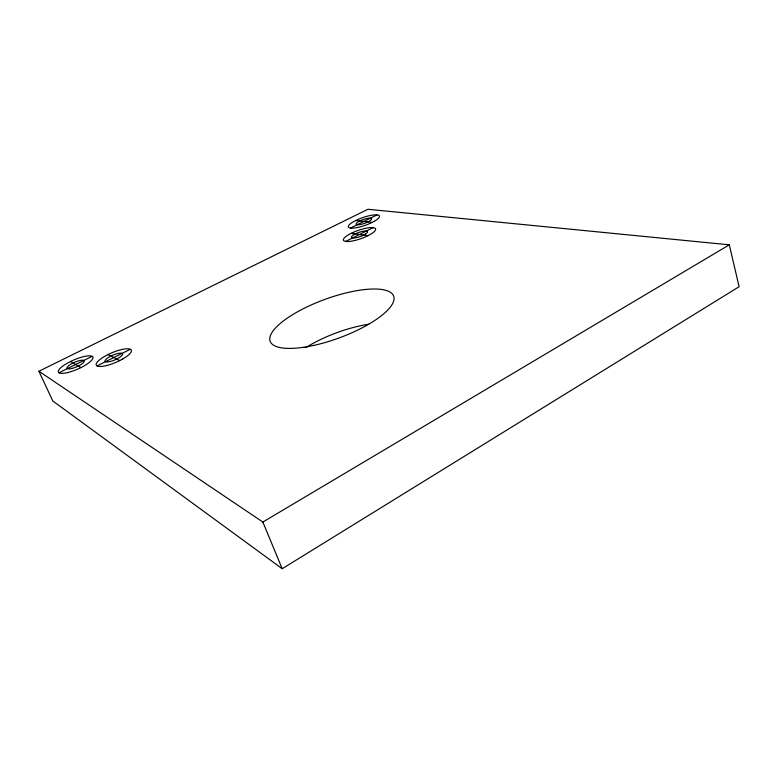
<?xml version="1.0" encoding="UTF-8"?>
<svg xmlns="http://www.w3.org/2000/svg" width="778" height="778" viewBox="0 0 778 778"><rect width="100%" height="100%" fill="white"/><g stroke="black" fill="none" stroke-linecap="round" stroke-linejoin="round"><path stroke-width="1.17" d="M282.21 568.728L739.1 286.712L729.307 244.827L367.945 209.272L38.9 371.242L52.778 400.952L282.21 568.728L262.857 522.048L38.9 371.242M262.857 522.048L729.307 244.827M97.075 365.913L130.334 349.254M345.617 241.433L373.158 227.643M58.953 372.798L92.125 356.334M350.606 228.032L376.951 214.952M355.818 220.514L372.156 222.43M351.17 233.361L367.975 235.676M108.103 354.574L119.695 360.584M70.526 361.507L80.893 367.615M305.832 347.62A65.031 22.29 -20.1 0 1 368.782 324.212M365.359 234.168L363.715 235.092A8.529 2.178 -19.4 0 1 353.883 238L352.56 237.961A8.529 2.178 -19.4 0 1 353.64 234.83L355.274 233.925A8.529 2.178 -19.4 0 1 365.008 231.037L366.341 231.066A8.529 2.178 -19.4 0 1 365.359 234.168M122.778 358.94L118.48 361.196A19.071 5.183 -23.1 0 1 98.398 366.38L96.676 365.679A19.071 5.183 -23.1 0 1 105.059 356.159L109.27 353.971A19.071 5.183 -23.1 0 1 128.953 348.836L130.772 349.458A19.071 5.183 -23.1 0 1 122.778 358.94M374.101 221.399L370.649 223.15A16.484 4.055 -19.3 0 1 351.88 228.168L349.701 227.925A16.484 4.055 -19.3 0 1 353.834 221.506L357.228 219.795A16.484 4.055 -19.3 0 1 375.648 214.835L377.894 215.029A16.484 4.055 -19.3 0 1 374.101 221.399M368.616 235.374L364.804 237.173A17.067 4.357 -19.4 0 1 345.986 241.491L344.148 241.005A17.067 4.357 -19.4 0 1 350.547 233.653L354.282 231.912A17.067 4.357 -19.4 0 1 372.788 227.594L374.714 228.032A17.067 4.357 -19.4 0 1 368.616 235.374M116.739 359.047L114.463 360.088A9.54 2.597 -23.1 0 1 105.448 361.721L104.991 361.177A9.54 2.597 -23.1 0 1 110.914 356.032L113.16 355.011A9.54 2.597 -23.1 0 1 122.117 353.368L122.603 353.893A9.54 2.597 -23.1 0 1 116.739 359.047M303.877 347.241A65.76 20.549 -20.1 0 0 393.969 297.264A65.76 20.549 -20.1 0 0 297.867 311.618A65.76 20.549 -20.1 0 0 303.877 347.241M67.774 372.536A18.828 4.96 -23.5 0 0 92.961 357.374A18.828 4.96 -23.5 0 0 66.091 363.919A18.828 4.96 -23.5 0 0 67.774 372.536M360.204 224.55A8.247 2.033 -19.3 0 0 371.66 218.842A8.247 2.033 -19.3 0 0 359.708 221.01A8.247 2.033 -19.3 0 0 360.204 224.55M71.654 368.519A9.414 2.48 -23.5 0 0 84.306 360.943A9.414 2.48 -23.5 0 0 70.924 364.162A9.414 2.48 -23.5 0 0 71.654 368.519"/></g></svg>
